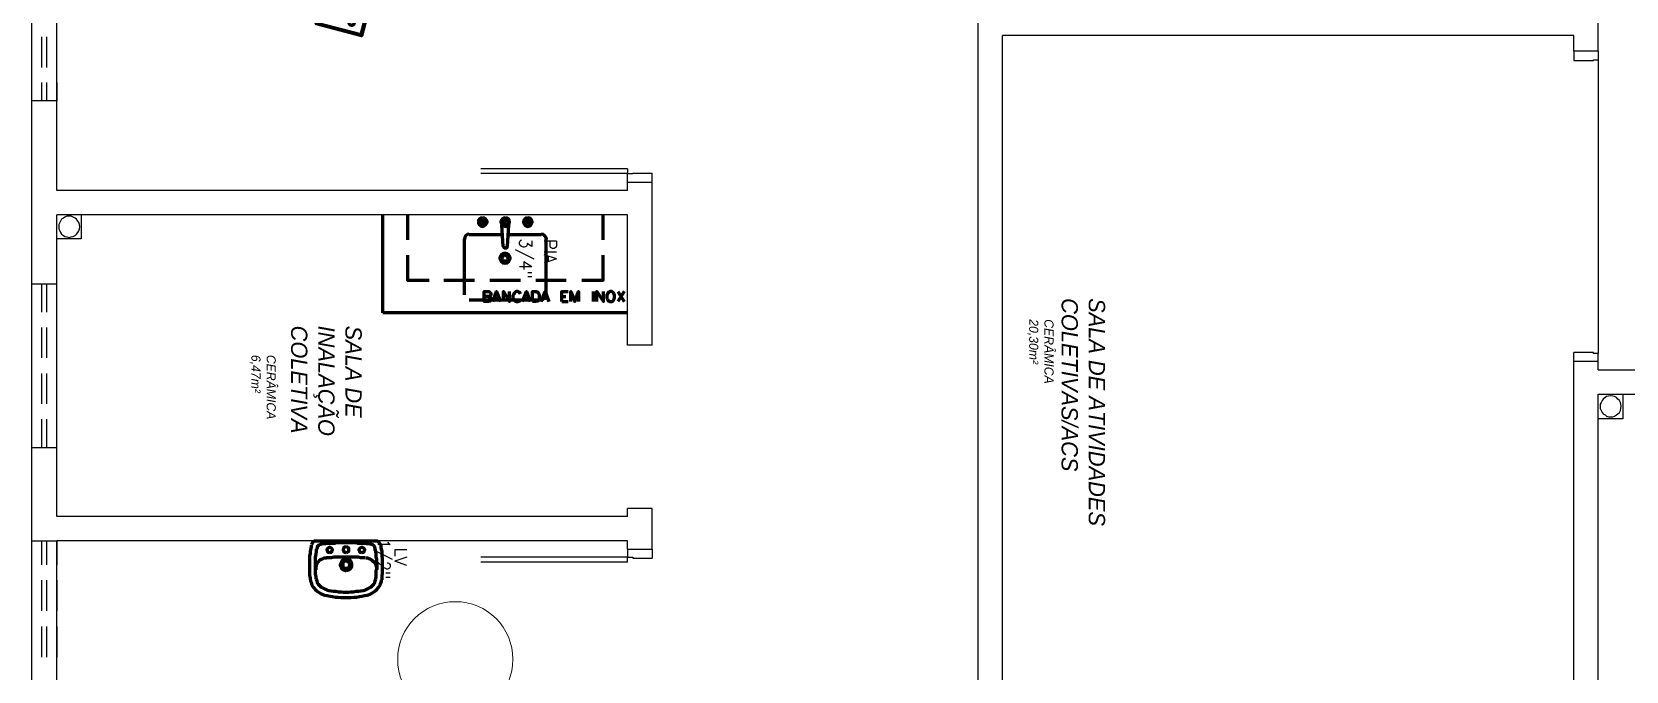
# Model space of a CAD drawing. Header units: millimetres. Extents: x 2273 to 2522, y 1034 to 1187.
# Drawn here: x 2399 to 2408.77, y 1175.18 to 1179.1 of the extents above; entities that cross this region are included whole.
import ezdxf

# ---------------------------------------------------------------- set-up
doc = ezdxf.new("R2010")
doc.units = ezdxf.units.MM
doc.layers.add('COTAS', color=30, linetype='Continuous', lineweight=9)
doc.layers.add('PAREDES', color=4, linetype='Continuous', lineweight=100)
doc.layers.add('LAYER8', color=8, linetype='Continuous')
doc.styles.add('Romans', font='romans.shx')
doc.styles.get("Standard").update_dxf_attribs({"font": 'arial.ttf'})

# ---------------------------------------------------------------- blocks, each defined once
blk = doc.blocks.new('IY')
at = {"layer": 'PAREDES', "color": 0, "linetype": 'Continuous'}
for points in [[(71.074, 151.6186), (71.0681, 151.6157), (71.0593, 151.6098), (71.0534, 151.6039), (71.0505, 151.598)], [(71.0505, 151.2127), (71.0505, 151.4069), (71.0505, 151.598)], [(71.0681, 151.551), (71.0681, 151.5422), (71.0681, 151.5333), (71.0652, 151.5245), (71.0652, 151.5157), (71.0652, 151.5069), (71.0652, 151.498), (71.0652, 151.4892), (71.0652, 151.4804), (71.0623, 151.4716), (71.0623, 151.4627), (71.0623, 151.4539), (71.0623, 151.4451), (71.0623, 151.4363), (71.0623, 151.4245), (71.0623, 151.4157), (71.0623, 151.4069)], [(71.1005, 151.5863), (71.0858, 151.5833), (71.077, 151.5745), (71.0711, 151.5627), (71.0681, 151.551)], [(71.2887, 151.6275), (71.277, 151.6275), (71.2623, 151.6275), (71.2505, 151.6304), (71.2358, 151.6304), (71.224, 151.6304), (71.2093, 151.6304), (71.1946, 151.6304), (71.1828, 151.6304), (71.1681, 151.6304), (71.1564, 151.6304), (71.1417, 151.6275), (71.1299, 151.6275), (71.1152, 151.6275), (71.1034, 151.6245), (71.0887, 151.6216), (71.077, 151.6216)], [(71.224, 151.5951), (71.2093, 151.5951), (71.1946, 151.5951), (71.177, 151.5951), (71.1623, 151.5951), (71.1475, 151.5922), (71.1299, 151.5922), (71.1152, 151.5892), (71.1005, 151.5863)], [(71.1799, 151.5775), (71.1681, 151.5657), (71.1623, 151.5539), (71.1564, 151.5392), (71.1564, 151.5275)], [(71.227, 151.5951), (71.2123, 151.5951), (71.2005, 151.5922), (71.1887, 151.5863), (71.177, 151.5775)], [(71.2828, 151.5892), (71.2681, 151.5922), (71.2564, 151.5922), (71.2417, 151.5922), (71.227, 151.5922)], [(71.3475, 151.5275), (71.3446, 151.5392), (71.3387, 151.551), (71.3328, 151.5598), (71.324, 151.5686), (71.3152, 151.5775), (71.3064, 151.5833), (71.2946, 151.5863), (71.2828, 151.5892)], [(71.3828, 151.5363), (71.3799, 151.5451), (71.377, 151.5539), (71.374, 151.5598), (71.3681, 151.5686), (71.3593, 151.5833), (71.3475, 151.5951), (71.3358, 151.6069), (71.3211, 151.6157), (71.3123, 151.6186), (71.3034, 151.6216), (71.2975, 151.6245), (71.2887, 151.6245)], [(71.3975, 151.4069), (71.3975, 151.4245), (71.3975, 151.4392), (71.3946, 151.4569), (71.3946, 151.4716), (71.3917, 151.4892), (71.3887, 151.5039), (71.3858, 151.5216), (71.3828, 151.5363)], [(71.1211, 151.5039), (71.1181, 151.5157), (71.1034, 151.5216), (71.0946, 151.5157), (71.0887, 151.5039), (71.0946, 151.4922), (71.1034, 151.4863), (71.1181, 151.4922), (71.1211, 151.5039)], [(71.1534, 151.5245), (71.1534, 151.5098), (71.1534, 151.4951), (71.1505, 151.4804), (71.1505, 151.4657), (71.1505, 151.451), (71.1505, 151.4363), (71.1505, 151.4216), (71.1505, 151.4069)], [(71.2328, 151.4069), (71.2299, 151.4157), (71.227, 151.4245), (71.2211, 151.4333), (71.2152, 151.4392), (71.2064, 151.4422), (71.1975, 151.4422), (71.1887, 151.4422), (71.1799, 151.4392), (71.1711, 151.4333), (71.1652, 151.4245), (71.1623, 151.4157), (71.1623, 151.4069)], [(71.3652, 151.4069), (71.3652, 151.4216), (71.3623, 151.4363), (71.3623, 151.451), (71.3593, 151.4686), (71.3593, 151.4833), (71.3564, 151.498), (71.3534, 151.5127), (71.3505, 151.5275)], [(71.0623, 151.4069), (71.0623, 151.398), (71.0623, 151.3892), (71.0623, 151.3804), (71.0623, 151.3716), (71.0623, 151.3627), (71.0623, 151.3539), (71.0623, 151.3451), (71.0652, 151.3363), (71.0652, 151.3275), (71.0652, 151.3186), (71.0652, 151.3069), (71.0652, 151.298), (71.0652, 151.2892), (71.0681, 151.2804), (71.0681, 151.2716), (71.0681, 151.2627)], [(71.1211, 151.4069), (71.1181, 151.4157), (71.1123, 151.4245), (71.1034, 151.4245), (71.0946, 151.4245), (71.0887, 151.4157), (71.0858, 151.4069)], [(71.0858, 151.4069), (71.0887, 151.398), (71.0946, 151.3922), (71.1034, 151.3892), (71.1123, 151.3922), (71.1181, 151.398), (71.1211, 151.4069)], [(71.1505, 151.4069), (71.1505, 151.3922), (71.1505, 151.3775), (71.1505, 151.3627), (71.1505, 151.348), (71.1505, 151.3333), (71.1534, 151.3186), (71.1534, 151.301), (71.1534, 151.2863)], [(71.1623, 151.4069), (71.1623, 151.398), (71.1652, 151.3892), (71.1711, 151.3833), (71.1799, 151.3775), (71.1887, 151.3745), (71.1975, 151.3716), (71.2064, 151.3745), (71.2152, 151.3775), (71.2211, 151.3833), (71.227, 151.3892), (71.2299, 151.398), (71.2328, 151.4069)], [(71.2181, 151.4069), (71.2181, 151.4157), (71.2123, 151.4245), (71.2064, 151.4275), (71.1975, 151.4304), (71.1887, 151.4275), (71.1799, 151.4245), (71.177, 151.4157), (71.174, 151.4069)], [(71.174, 151.4069), (71.177, 151.398), (71.1799, 151.3922), (71.1887, 151.3863), (71.1975, 151.3863), (71.2064, 151.3863), (71.2123, 151.3922), (71.2181, 151.398), (71.2181, 151.4069)], [(71.3505, 151.2863), (71.3534, 151.301), (71.3564, 151.3157), (71.3593, 151.3304), (71.3593, 151.3451), (71.3623, 151.3598), (71.3623, 151.3775), (71.3652, 151.3922), (71.3652, 151.4069)], [(71.3828, 151.2775), (71.3858, 151.2922), (71.3887, 151.3098), (71.3917, 151.3245), (71.3946, 151.3422), (71.3946, 151.3569), (71.3975, 151.3745), (71.3975, 151.3892), (71.3975, 151.4069)], [(71.0681, 151.2627), (71.0711, 151.251), (71.077, 151.2392), (71.0858, 151.2304), (71.1005, 151.2275)], [(71.1211, 151.3069), (71.1181, 151.3186), (71.1034, 151.3245), (71.0946, 151.3186), (71.0887, 151.3069), (71.0946, 151.2951), (71.1034, 151.2892), (71.1181, 151.2951), (71.1211, 151.3069)], [(71.1564, 151.2863), (71.1564, 151.2716), (71.1623, 151.2598), (71.1681, 151.2451), (71.1799, 151.2363)], [(71.2828, 151.2245), (71.2946, 151.2275), (71.3064, 151.2304), (71.3152, 151.2363), (71.324, 151.2451), (71.3328, 151.2539), (71.3387, 151.2627), (71.3446, 151.2745), (71.3475, 151.2863)], [(71.2887, 151.1892), (71.2975, 151.1892), (71.3034, 151.1922), (71.3123, 151.1951), (71.3211, 151.198), (71.3358, 151.2069), (71.3475, 151.2186), (71.3593, 151.2304), (71.3681, 151.2451), (71.374, 151.2539), (71.377, 151.2598), (71.3799, 151.2686), (71.3828, 151.2775)], [(71.0505, 151.2157), (71.0534, 151.2069), (71.0593, 151.201), (71.0681, 151.198), (71.074, 151.1951)], [(71.077, 151.1922), (71.0887, 151.1922), (71.1034, 151.1892), (71.1152, 151.1863), (71.1299, 151.1863), (71.1417, 151.1833), (71.1564, 151.1833), (71.1681, 151.1833), (71.1828, 151.1833), (71.1946, 151.1833), (71.2093, 151.1833), (71.224, 151.1833), (71.2358, 151.1833), (71.2505, 151.1833), (71.2623, 151.1833), (71.277, 151.1863), (71.2887, 151.1863)], [(71.1005, 151.2245), (71.1152, 151.2245), (71.1328, 151.2216), (71.1475, 151.2186), (71.1623, 151.2186), (71.1799, 151.2186), (71.1946, 151.2186), (71.2093, 151.2186), (71.227, 151.2186)], [(71.177, 151.2363), (71.1887, 151.2304), (71.2005, 151.2245), (71.2123, 151.2216), (71.227, 151.2216)], [(71.227, 151.2186), (71.2387, 151.2186), (71.2534, 151.2186), (71.2681, 151.2216), (71.2828, 151.2216)]]:
    blk.add_lwpolyline(points, dxfattribs=at)
blk = doc.blocks.new('TE')
at = {"layer": 'PAREDES', "color": 0, "linetype": 'Continuous'}
for points in [[(69.5211, 153.0745), (69.5828, 153.1127)], [(69.5211, 153.1127), (69.5828, 153.0745)], [(69.5211, 153.0245), (69.524, 153.0186), (69.5299, 153.0127), (69.5358, 153.0098), (69.5446, 153.0069), (69.5593, 153.0069), (69.5681, 153.0098), (69.574, 153.0127), (69.5799, 153.0186), (69.5828, 153.0245), (69.5828, 153.0363), (69.5799, 153.0422), (69.574, 153.048), (69.5681, 153.051), (69.5593, 153.0539), (69.5446, 153.0539), (69.5358, 153.051), (69.5299, 153.048), (69.524, 153.0422), (69.5211, 153.0363), (69.5211, 153.0245)], [(69.5828, 152.9451), (69.5211, 152.9451), (69.5828, 152.9863), (69.5211, 152.9863)], [(69.5211, 152.9216), (69.5828, 152.9216)], [(69.5828, 152.7863), (69.5211, 152.7863), (69.5828, 152.8098), (69.5211, 152.8333), (69.5828, 152.8333)], [(69.5828, 152.7304), (69.5211, 152.7304), (69.5211, 152.7686)], [(69.5505, 152.7304), (69.5505, 152.7539)], [(69.5828, 152.7304), (69.5828, 152.7686)], [(69.5828, 152.6039), (69.5211, 152.6275), (69.5828, 152.651)], [(69.5623, 152.6127), (69.5623, 152.6422)], [(69.5828, 152.551), (69.5211, 152.551), (69.5211, 152.5716), (69.524, 152.5833), (69.5299, 152.5863), (69.5358, 152.5892), (69.5446, 152.5922), (69.5593, 152.5922), (69.5681, 152.5892), (69.574, 152.5863), (69.5799, 152.5833), (69.5828, 152.5716), (69.5828, 152.551)], [(69.5828, 152.4892), (69.5211, 152.5127), (69.5828, 152.5363)], [(69.5623, 152.498), (69.5623, 152.5275)], [(69.5358, 152.4775), (69.5299, 152.4745), (69.524, 152.4686), (69.5211, 152.4598), (69.5211, 152.451), (69.524, 152.4451), (69.5299, 152.4392), (69.5358, 152.4363), (69.5446, 152.4304), (69.5593, 152.4304), (69.5681, 152.4363), (69.574, 152.4392), (69.5799, 152.4451), (69.5828, 152.451), (69.5828, 152.4598), (69.5799, 152.4686), (69.574, 152.4745), (69.5681, 152.4775)], [(69.5828, 152.3716), (69.5211, 152.3716), (69.5828, 152.4098), (69.5211, 152.4098)], [(69.5828, 152.3069), (69.5211, 152.3304), (69.5828, 152.3539)], [(69.5623, 152.3157), (69.5623, 152.3451)], [(69.5505, 152.2804), (69.5534, 152.2892), (69.5564, 152.2922), (69.5623, 152.2951), (69.5711, 152.2951), (69.577, 152.2922), (69.5799, 152.2892), (69.5828, 152.2804), (69.5828, 152.2539), (69.5211, 152.2539), (69.5211, 152.2804), (69.524, 152.2892), (69.527, 152.2922), (69.5299, 152.2951), (69.5387, 152.2951), (69.5446, 152.2922), (69.5475, 152.2892), (69.5505, 152.2804), (69.5505, 152.2539)]]:
    blk.add_lwpolyline(points, dxfattribs=at)
blk = doc.blocks.new('ÇO')
at = {"layer": 'PAREDES', "color": 0, "linetype": 'Continuous'}
for points in [[(69.6505, 153.1333), (69.6505, 151.6333)], [(69.2034, 152.9833), (69.0505, 152.9833)], [(69.4505, 152.8539), (69.4505, 152.9833), (69.2975, 152.9833)], [(69.4505, 152.5716), (69.4505, 152.7569)], [(69.2005, 152.6363), (69.1887, 152.6333), (69.177, 152.6245), (69.1711, 152.6157), (69.1681, 152.6039)], [(69.5417, 152.6333), (69.2005, 152.6333)], [(69.5711, 152.6039), (69.5681, 152.6157), (69.5623, 152.6245), (69.5534, 152.6333), (69.5417, 152.6363)], [(69.0681, 152.5216), (69.0711, 152.5098), (69.074, 152.5039), (69.0828, 152.498), (69.0946, 152.4951), (69.1034, 152.498), (69.1123, 152.5039), (69.1181, 152.5098), (69.1211, 152.5216), (69.1181, 152.5333), (69.1123, 152.5392), (69.1034, 152.5451), (69.0946, 152.548), (69.0828, 152.5451), (69.074, 152.5392), (69.0711, 152.5333), (69.0681, 152.5216)], [(69.0711, 152.5363), (69.0828, 152.5304), (69.0946, 152.5275), (69.1064, 152.5304), (69.1181, 152.5363)], [(69.1711, 152.401), (69.1711, 152.6039)], [(69.5711, 152.1627), (69.5711, 152.6039)], [(69.1181, 152.5069), (69.1064, 152.5127), (69.0946, 152.5127), (69.0828, 152.5127), (69.0711, 152.5069)], [(69.4505, 152.2892), (69.4505, 152.4775)], [(69.0681, 152.3833), (69.0711, 152.3745), (69.074, 152.3657), (69.0828, 152.3598), (69.0946, 152.3569), (69.1034, 152.3598), (69.1123, 152.3657), (69.1181, 152.3745), (69.1211, 152.3833), (69.1181, 152.3951), (69.1123, 152.4039), (69.1034, 152.4069), (69.0946, 152.4098), (69.0828, 152.4069), (69.074, 152.4039), (69.0711, 152.3951), (69.0681, 152.3833)], [(69.0711, 152.398), (69.0828, 152.3922), (69.0946, 152.3892), (69.1064, 152.3922), (69.1181, 152.398)], [(69.1181, 152.3686), (69.1064, 152.3745), (69.0946, 152.3775), (69.0828, 152.3745), (69.0711, 152.3686)], [(69.1093, 152.4039), (69.1093, 152.4039)], [(69.1123, 152.4039), (69.2446, 152.3951)], [(69.1123, 152.3598), (69.2446, 152.3686)], [(69.1711, 152.1627), (69.1711, 152.3627)], [(69.2417, 152.3716), (69.2475, 152.3716), (69.2534, 152.3775), (69.2534, 152.3833), (69.2534, 152.3922), (69.2475, 152.3951), (69.2387, 152.398)], [(69.2858, 152.3804), (69.2887, 152.3686), (69.2946, 152.3598), (69.3034, 152.3539), (69.3152, 152.351), (69.327, 152.3539), (69.3387, 152.3598), (69.3446, 152.3686), (69.3475, 152.3804), (69.3446, 152.3951), (69.3387, 152.4039), (69.327, 152.4098), (69.3152, 152.4127), (69.3034, 152.4098), (69.2946, 152.4039), (69.2887, 152.3951), (69.2858, 152.3804)], [(69.2975, 152.3804), (69.3005, 152.3745), (69.3034, 152.3686), (69.3093, 152.3657), (69.3152, 152.3627), (69.324, 152.3657), (69.3299, 152.3686), (69.3328, 152.3745), (69.3358, 152.3804), (69.3328, 152.3892), (69.3299, 152.3951), (69.324, 152.398), (69.3152, 152.401), (69.3093, 152.398), (69.3034, 152.3951), (69.3005, 152.3892), (69.2975, 152.3804)], [(69.0681, 152.2451), (69.0711, 152.2333), (69.074, 152.2245), (69.0828, 152.2186), (69.0946, 152.2186), (69.1034, 152.2186), (69.1123, 152.2245), (69.1181, 152.2333), (69.1211, 152.2451), (69.1181, 152.2539), (69.1123, 152.2627), (69.1034, 152.2686), (69.0946, 152.2716), (69.0828, 152.2686), (69.074, 152.2627), (69.0711, 152.2539), (69.0681, 152.2451)], [(69.0711, 152.2598), (69.0828, 152.2539), (69.0946, 152.251), (69.1064, 152.2539), (69.1181, 152.2598)], [(69.1181, 152.2304), (69.1064, 152.2363), (69.0946, 152.2392), (69.0828, 152.2363), (69.0711, 152.2304)], [(69.1681, 152.1627), (69.1711, 152.151), (69.177, 152.1422), (69.1887, 152.1363), (69.2005, 152.1333)], [(69.5417, 152.1333), (69.2005, 152.1333)], [(69.4505, 152.0069), (69.4505, 152.1951)], [(69.2975, 151.7833), (69.4505, 151.7833), (69.4505, 151.9157)], [(69.0505, 151.7833), (69.2034, 151.7833)], [(69.6505, 151.6333), (69.0505, 151.6333)]]:
    blk.add_lwpolyline(points, dxfattribs=at)
blk = doc.blocks.new('JKLÇ')
at = {"layer": 'PAREDES', "color": 0, "linetype": 'Continuous'}
for points in [[(66.8623, 151.9363), (66.9123, 152.5363)], [(66.8858, 151.9392), (66.9358, 152.5363)], [(66.9593, 152.5863), (66.9505, 152.5863), (66.9387, 152.5833), (66.9328, 152.5775), (66.924, 152.5716), (66.9181, 152.5657), (66.9123, 152.5569), (66.9093, 152.5451), (66.9093, 152.5363)], [(66.9593, 152.5598), (66.9505, 152.5598), (66.9417, 152.5539), (66.9358, 152.5451), (66.9358, 152.5363)], [(67.2623, 152.5863), (66.9593, 152.5863)], [(67.2623, 152.5598), (66.9593, 152.5598)], [(67.0123, 151.948), (67.0123, 152.5598)], [(67.0623, 151.951), (67.0623, 152.5598)], [(67.1623, 151.951), (67.1623, 152.5598)], [(67.2123, 151.948), (67.2123, 152.5598)], [(67.3093, 152.5363), (67.3093, 152.5451), (67.3064, 152.5569), (67.3005, 152.5657), (67.2946, 152.5716), (67.2887, 152.5775), (67.2799, 152.5833), (67.2711, 152.5863), (67.2593, 152.5863)], [(67.2858, 152.5363), (67.2828, 152.5451), (67.277, 152.5539), (67.2711, 152.5598), (67.2593, 152.5598)], [(67.2858, 152.5363), (67.3387, 151.9392)], [(67.3123, 152.5363), (67.3593, 151.9363)], [(66.3211, 152.1245), (66.3211, 151.7716), (66.5711, 151.7716), (66.5711, 152.1245), (66.3211, 152.1245)], [(66.7299, 151.7333), (66.7328, 151.7422), (66.7328, 151.751), (66.7358, 151.7598), (66.7358, 151.7686), (66.7358, 151.7863), (66.7328, 151.8039), (66.7299, 151.8186), (66.727, 151.8363), (66.7181, 151.851), (66.7123, 151.8657), (66.7005, 151.8804), (66.6917, 151.8922), (66.6799, 151.9039), (66.6652, 151.9157), (66.6534, 151.9245), (66.6358, 151.9333), (66.6299, 151.9363), (66.6211, 151.9392), (66.6123, 151.9422), (66.6034, 151.9451), (66.5946, 151.948), (66.5858, 151.948), (66.577, 151.951), (66.5681, 151.951), (66.5505, 151.951), (66.5358, 151.948), (66.5181, 151.9451), (66.5034, 151.9392), (66.4858, 151.9333), (66.4711, 151.9275), (66.4564, 151.9157), (66.4446, 151.9069), (66.4328, 151.8951), (66.4211, 151.8804), (66.4123, 151.8686), (66.4034, 151.851), (66.4005, 151.8451), (66.3975, 151.8363), (66.3946, 151.8275), (66.3917, 151.8186), (66.3887, 151.8098), (66.3887, 151.801), (66.3887, 151.7922), (66.3858, 151.7833), (66.3858, 151.7657), (66.3887, 151.751), (66.3917, 151.7333), (66.3975, 151.7157), (66.4034, 151.701), (66.4123, 151.6863), (66.4211, 151.6716), (66.4299, 151.6598), (66.4417, 151.648), (66.4564, 151.6363), (66.4711, 151.6275), (66.4858, 151.6186), (66.4917, 151.6157), (66.5005, 151.6127), (66.5093, 151.6098), (66.5181, 151.6069)], [(67.3593, 151.9392), (67.3446, 151.9392), (67.3299, 151.9422), (67.3123, 151.9451), (67.2975, 151.9451), (67.2828, 151.948), (67.2652, 151.948), (67.2505, 151.951), (67.2358, 151.951), (67.2181, 151.951), (67.2034, 151.9539), (67.1887, 151.9539), (67.1711, 151.9539), (67.1564, 151.9539), (67.1417, 151.9539), (67.124, 151.9539), (67.1093, 151.9539), (67.0946, 151.9539), (67.0799, 151.9539), (67.0623, 151.9539), (67.0475, 151.9539), (67.0328, 151.9539), (67.0152, 151.9539), (67.0005, 151.951), (66.9858, 151.951), (66.9681, 151.951), (66.9534, 151.948), (66.9387, 151.948), (66.9211, 151.9451), (66.9064, 151.9451), (66.8917, 151.9422), (66.874, 151.9392), (66.8593, 151.9392)], [(67.3593, 151.9392), (67.3446, 151.9392), (67.3299, 151.9422), (67.3123, 151.9451), (67.2975, 151.9451), (67.2828, 151.948), (67.2652, 151.948), (67.2505, 151.951), (67.2358, 151.951), (67.2181, 151.951), (67.2034, 151.9539), (67.1887, 151.9539), (67.1711, 151.9539), (67.1564, 151.9539), (67.1417, 151.9539), (67.124, 151.9539), (67.1093, 151.9539), (67.0946, 151.9539), (67.0799, 151.9539), (67.0623, 151.9539), (67.0475, 151.9539), (67.0328, 151.9539), (67.0152, 151.9539), (67.0005, 151.951), (66.9858, 151.951), (66.9681, 151.951), (66.9534, 151.948), (66.9387, 151.948), (66.9211, 151.9451), (66.9064, 151.9451), (66.8917, 151.9422), (66.874, 151.9392), (66.8593, 151.9392)], [(66.8623, 151.9363), (66.8623, 151.7039), (66.8623, 151.3863)], [(66.8623, 151.9363), (66.8623, 151.7039)], [(67.3358, 151.9157), (67.3211, 151.9186), (67.3064, 151.9186), (67.2917, 151.9216), (67.2799, 151.9216), (67.2652, 151.9245), (67.2505, 151.9245), (67.2358, 151.9245), (67.224, 151.9275), (67.2093, 151.9275), (67.1946, 151.9275), (67.1799, 151.9275), (67.1652, 151.9275), (67.1534, 151.9304), (67.1387, 151.9304), (67.124, 151.9304), (67.1093, 151.9304), (67.0946, 151.9304), (67.0828, 151.9304), (67.0681, 151.9304), (67.0534, 151.9275), (67.0387, 151.9275), (67.024, 151.9275), (67.0123, 151.9275), (66.9975, 151.9275), (66.9828, 151.9245), (66.9681, 151.9245), (66.9534, 151.9245), (66.9417, 151.9216), (66.927, 151.9216), (66.9123, 151.9186), (66.8975, 151.9186), (66.8858, 151.9157)], [(67.3593, 151.3863), (67.3593, 151.5363), (67.3593, 151.9363)], [(67.3593, 151.4598), (67.3593, 151.9363)], [(66.8858, 151.9127), (66.8858, 151.4127)], [(67.0123, 151.4245), (67.0123, 151.9245)], [(67.0623, 151.4245), (67.0623, 151.9245)], [(67.1623, 151.4245), (67.1623, 151.9245)], [(67.2123, 151.4245), (67.2123, 151.9245)], [(67.3387, 151.4127), (67.3387, 151.5363), (67.3387, 151.9127)], [(66.4828, 151.2657), (66.5358, 151.7804), (66.5887, 151.7716)], [(66.5887, 151.7716), (66.5328, 151.2598)], [(66.6828, 151.5451), (66.6946, 151.548), (66.7034, 151.548), (66.7152, 151.551), (66.724, 151.5539), (66.7328, 151.5598), (66.7417, 151.5627), (66.7475, 151.5686), (66.7564, 151.5745), (66.7623, 151.5833), (66.7681, 151.5922), (66.774, 151.598), (66.777, 151.6069), (66.7799, 151.6157), (66.7828, 151.6275), (66.7828, 151.6363), (66.7858, 151.648), (66.7828, 151.6569), (66.7828, 151.6686), (66.7799, 151.6775), (66.777, 151.6863), (66.774, 151.6951), (66.7681, 151.7039), (66.7623, 151.7098), (66.7564, 151.7186), (66.7475, 151.7245), (66.7417, 151.7304), (66.7328, 151.7363), (66.724, 151.7392), (66.7152, 151.7422), (66.7034, 151.7451), (66.6946, 151.748), (66.6828, 151.748), (66.674, 151.748), (66.6652, 151.7451), (66.6534, 151.7422), (66.6446, 151.7392), (66.6358, 151.7363), (66.627, 151.7304), (66.6211, 151.7245), (66.6123, 151.7186), (66.6064, 151.7098), (66.6005, 151.7039), (66.5946, 151.6951), (66.5917, 151.6863), (66.5887, 151.6775), (66.5858, 151.6686), (66.5828, 151.6569), (66.5828, 151.648), (66.5828, 151.6363), (66.5858, 151.6275), (66.5887, 151.6157), (66.5917, 151.6069), (66.5946, 151.598), (66.6005, 151.5922), (66.6064, 151.5833), (66.6123, 151.5745), (66.6211, 151.5686), (66.627, 151.5627), (66.6358, 151.5598), (66.6446, 151.5539), (66.6534, 151.551), (66.6652, 151.548), (66.674, 151.548), (66.6828, 151.5451)], [(66.6828, 151.5539), (66.6946, 151.5539), (66.7034, 151.5539), (66.7123, 151.5569), (66.7211, 151.5598), (66.7299, 151.5627), (66.7358, 151.5686), (66.7446, 151.5745), (66.7505, 151.5804), (66.7564, 151.5863), (66.7623, 151.5951), (66.7681, 151.601), (66.7711, 151.6098), (66.774, 151.6186), (66.777, 151.6275), (66.777, 151.6363), (66.777, 151.648), (66.777, 151.6569), (66.777, 151.6657), (66.774, 151.6745), (66.7711, 151.6833), (66.7681, 151.6922), (66.7623, 151.701), (66.7564, 151.7069), (66.7505, 151.7127), (66.7446, 151.7186), (66.7358, 151.7245), (66.7299, 151.7304), (66.7211, 151.7333), (66.7123, 151.7363), (66.7034, 151.7392), (66.6946, 151.7422), (66.6828, 151.7422), (66.674, 151.7422), (66.6652, 151.7392), (66.6564, 151.7363), (66.6475, 151.7333), (66.6387, 151.7304), (66.6328, 151.7245), (66.624, 151.7186), (66.6181, 151.7127), (66.6123, 151.7069), (66.6064, 151.701), (66.6005, 151.6922), (66.5975, 151.6833), (66.5946, 151.6745), (66.5917, 151.6657), (66.5917, 151.6569), (66.5887, 151.648), (66.5917, 151.6363), (66.5917, 151.6275), (66.5946, 151.6186), (66.5975, 151.6098), (66.6005, 151.601), (66.6064, 151.5951), (66.6123, 151.5863), (66.6181, 151.5804), (66.624, 151.5745), (66.6328, 151.5686), (66.6387, 151.5627), (66.6475, 151.5598), (66.6564, 151.5569), (66.6652, 151.5539), (66.674, 151.5539), (66.6828, 151.5539)], [(66.8593, 151.7804), (66.8564, 151.7892), (66.8505, 151.798), (66.8446, 151.8039), (66.8358, 151.8039), (66.824, 151.8039), (66.8181, 151.798), (66.8123, 151.7892), (66.8093, 151.7804)], [(66.8123, 151.3863), (66.8123, 151.7804)], [(66.8623, 151.3863), (66.8623, 151.7804)], [(67.4093, 151.7804), (67.4064, 151.7892), (67.4034, 151.798), (67.3946, 151.8039), (67.3858, 151.8039), (67.377, 151.8039), (67.3681, 151.798), (67.3623, 151.7892), (67.3593, 151.7804)], [(67.4123, 151.3863), (67.4123, 151.7804)], [(66.6828, 151.6363), (66.6917, 151.6392), (66.6946, 151.648), (66.6917, 151.6539), (66.6828, 151.6569), (66.677, 151.6539), (66.674, 151.648), (66.677, 151.6392), (66.6828, 151.6363)], [(66.5681, 151.601), (66.5799, 151.6039), (66.5946, 151.6039)], [(67.3593, 151.5363), (67.3593, 151.3863)], [(67.6093, 151.5922), (67.9534, 151.501), (67.8799, 151.2245), (67.5358, 151.3186), (67.6093, 151.5922)], [(67.6093, 151.5863), (67.9475, 151.498), (67.877, 151.2304), (67.5417, 151.3186), (67.6093, 151.5863)], [(67.6417, 151.3569), (67.6475, 151.3569), (67.6475, 151.4657), (67.6417, 151.4657), (67.6417, 151.3569)], [(67.8034, 151.4775), (67.8152, 151.4833), (67.8211, 151.4951), (67.8152, 151.5069), (67.8034, 151.5098), (67.7946, 151.5069), (67.7887, 151.4951), (67.7946, 151.4833), (67.8034, 151.4775)], [(67.8446, 151.4627), (67.8564, 151.4686), (67.8593, 151.4804), (67.8564, 151.4922), (67.8446, 151.4951), (67.8328, 151.4922), (67.8299, 151.4804), (67.8328, 151.4686), (67.8446, 151.4627)], [(67.8711, 151.4245), (67.877, 151.4245), (67.8828, 151.4275), (67.8858, 151.4333), (67.8887, 151.4422), (67.8858, 151.448), (67.8828, 151.4539), (67.877, 151.4569), (67.8711, 151.4598), (67.8623, 151.4569), (67.8564, 151.4539), (67.8534, 151.448), (67.8534, 151.4422), (67.8534, 151.4333), (67.8564, 151.4275), (67.8623, 151.4245), (67.8711, 151.4245)], [(66.8093, 151.3863), (66.8123, 151.3775), (66.8181, 151.3686), (66.824, 151.3627), (66.8358, 151.3627), (66.8446, 151.3627), (66.8505, 151.3686), (66.8564, 151.3775), (66.8593, 151.3863)], [(67.3593, 151.3863), (67.3446, 151.3892), (67.3299, 151.3922), (67.3123, 151.3922), (67.2975, 151.3951), (67.2828, 151.3951), (67.2652, 151.398), (67.2505, 151.398), (67.2358, 151.401), (67.2181, 151.401), (67.2034, 151.401), (67.1887, 151.4039), (67.1711, 151.4039), (67.1564, 151.4039), (67.1417, 151.4039), (67.124, 151.4039), (67.1093, 151.4039), (67.0946, 151.4039), (67.0799, 151.4039), (67.0623, 151.4039), (67.0475, 151.4039), (67.0328, 151.4039), (67.0152, 151.401), (67.0005, 151.401), (66.9858, 151.401), (66.9681, 151.398), (66.9534, 151.398), (66.9387, 151.3951), (66.9211, 151.3951), (66.9064, 151.3922), (66.8917, 151.3922), (66.874, 151.3892), (66.8593, 151.3863)], [(67.3593, 151.3863), (67.3446, 151.3892), (67.3299, 151.3922), (67.3123, 151.3922), (67.2975, 151.3951), (67.2828, 151.3951), (67.2652, 151.398), (67.2505, 151.398), (67.2358, 151.401), (67.2181, 151.401), (67.2034, 151.401), (67.1887, 151.4039), (67.1711, 151.4039), (67.1564, 151.4039), (67.1417, 151.4039), (67.124, 151.4039), (67.1093, 151.4039), (67.0946, 151.4039), (67.0799, 151.4039), (67.0623, 151.4039), (67.0475, 151.4039), (67.0328, 151.4039), (67.0152, 151.401), (67.0005, 151.401), (66.9858, 151.401), (66.9681, 151.398), (66.9534, 151.398), (66.9387, 151.3951), (66.9211, 151.3951), (66.9064, 151.3922), (66.8917, 151.3922), (66.874, 151.3892), (66.8593, 151.3863)], [(66.8623, 151.3863), (66.877, 151.2039)], [(67.3358, 151.4157), (67.3211, 151.4157), (67.3064, 151.4186), (67.2917, 151.4186), (67.2799, 151.4216), (67.2652, 151.4216), (67.2505, 151.4216), (67.2358, 151.4245), (67.2211, 151.4245), (67.2093, 151.4245), (67.1946, 151.4245), (67.1799, 151.4275), (67.1652, 151.4275), (67.1534, 151.4275), (67.1387, 151.4275), (67.124, 151.4275), (67.1093, 151.4275), (67.0946, 151.4275), (67.0828, 151.4275), (67.0681, 151.4275), (67.0534, 151.4275), (67.0387, 151.4275), (67.024, 151.4245), (67.0123, 151.4245), (66.9975, 151.4245), (66.9828, 151.4245), (66.9681, 151.4216), (66.9564, 151.4216), (66.9417, 151.4216), (66.927, 151.4186), (66.9123, 151.4186), (66.8975, 151.4157), (66.8858, 151.4157)], [(66.8858, 151.3863), (66.9005, 151.2275)], [(67.0123, 151.2304), (67.0123, 151.398)], [(67.0623, 150.9304), (67.0623, 151.401)], [(67.1623, 150.9304), (67.1623, 151.401)], [(67.2123, 150.9304), (67.2123, 151.398)], [(67.3387, 151.3863), (67.3034, 150.998)], [(67.3593, 151.3863), (67.327, 150.9951)], [(67.3593, 151.3863), (67.3623, 151.3775), (67.3681, 151.3686), (67.377, 151.3627), (67.3858, 151.3627), (67.3946, 151.3627), (67.4034, 151.3686), (67.4064, 151.3775), (67.4093, 151.3863)], [(67.6887, 151.3275), (67.6946, 151.3304), (67.6623, 151.4333), (67.6564, 151.4333), (67.6887, 151.3275)], [(66.4828, 151.2657), (66.5328, 151.2598), (66.5211, 151.2127)], [(66.5005, 151.2657), (66.5034, 151.2539), (66.5064, 151.2422), (66.5152, 151.2363), (66.524, 151.2304)], [(66.5064, 151.2627), (66.5093, 151.2539), (66.5123, 151.248), (66.5181, 151.2422), (66.527, 151.2392)], [(66.5328, 151.2598), (66.9652, 151.1686)], [(66.8564, 151.1422), (66.8564, 151.1333), (66.8593, 151.1245), (66.8623, 151.1157), (66.8652, 151.1069), (66.8681, 151.098), (66.874, 151.0922), (66.8799, 151.0833), (66.8858, 151.0775), (66.8917, 151.0716), (66.8975, 151.0657), (66.9064, 151.0598), (66.9123, 151.0569), (66.9211, 151.0539), (66.9299, 151.051), (66.9387, 151.048), (66.9475, 151.048), (66.9593, 151.048), (66.9681, 151.048), (66.977, 151.048), (66.9858, 151.051), (66.9946, 151.0539), (67.0034, 151.0569), (67.0093, 151.0627), (67.0181, 151.0657), (67.024, 151.0716), (67.0299, 151.0775), (67.0358, 151.0863), (67.0417, 151.0922), (67.0475, 151.101), (67.0505, 151.1098), (67.0534, 151.1186), (67.0564, 151.1275), (67.0564, 151.1363), (67.0593, 151.1451), (67.0564, 151.1539), (67.0564, 151.1627), (67.0534, 151.1716), (67.0534, 151.1804), (67.0475, 151.1892), (67.0446, 151.198), (67.0417, 151.2039), (67.0358, 151.2127), (67.0299, 151.2186), (67.0211, 151.2245), (67.0152, 151.2304), (67.0064, 151.2333), (67.0005, 151.2392), (66.9917, 151.2422), (66.9828, 151.2451), (66.9711, 151.248), (66.9623, 151.248), (66.9534, 151.248), (66.9446, 151.248), (66.9358, 151.2451), (66.927, 151.2422), (66.9181, 151.2392), (66.9123, 151.2363), (66.9034, 151.2333), (66.8975, 151.2275), (66.8887, 151.2216), (66.8828, 151.2157), (66.877, 151.2069), (66.8711, 151.201), (66.8681, 151.1922)], [(67.577, 151.2922), (67.5799, 151.2804), (67.5887, 151.2716)], [(67.5828, 151.3039), (67.5799, 151.2892)], [(67.5887, 151.3039), (67.5828, 151.2892)], [(67.5828, 151.2892), (67.5858, 151.2833), (67.5887, 151.2775)], [(67.8123, 151.2157), (67.5887, 151.2745)], [(67.8093, 151.2127), (67.5887, 151.2716)], [(66.9652, 151.1686), (66.9534, 151.1216), (66.5211, 151.2127)], [(67.8093, 151.2127), (67.8211, 151.2127), (67.827, 151.2245)], [(67.8093, 151.2186), (67.8181, 151.2186), (67.8211, 151.2245)], [(67.827, 151.2363), (67.8211, 151.2245)], [(67.8299, 151.2363), (67.8299, 151.2216)], [(66.6858, 151.0569), (66.6711, 151.0569), (66.6564, 151.0539), (66.6417, 151.051), (66.627, 151.0451), (66.6152, 151.0392), (66.6034, 151.0304), (66.5917, 151.0245), (66.5799, 151.0127), (66.5711, 151.0039), (66.5623, 150.9922), (66.5564, 150.9804), (66.5475, 150.9657), (66.5446, 150.951), (66.5387, 150.9392), (66.5387, 150.9245), (66.5358, 150.9069), (66.5387, 150.8922), (66.5387, 150.8775), (66.5446, 150.8627), (66.5475, 150.851), (66.5564, 150.8363), (66.5623, 150.8245), (66.5711, 150.8127), (66.5799, 150.801), (66.5917, 150.7922), (66.6034, 150.7833), (66.6152, 150.7775), (66.627, 150.7716), (66.6417, 150.7657), (66.6564, 150.7627), (66.6711, 150.7598), (66.6858, 150.7598), (66.7005, 150.7598), (66.7152, 150.7627), (66.7299, 150.7657), (66.7446, 150.7716), (66.7564, 150.7775), (66.7711, 150.7833), (66.7799, 150.7922), (66.7917, 150.801), (66.8005, 150.8127), (66.8093, 150.8245), (66.8181, 150.8363), (66.824, 150.851), (66.8299, 150.8627), (66.8328, 150.8775), (66.8358, 150.8922), (66.8358, 150.9069), (66.8358, 150.9245), (66.8328, 150.9392), (66.8299, 150.951), (66.824, 150.9657), (66.8181, 150.9804), (66.8093, 150.9922), (66.8005, 151.0039), (66.7917, 151.0127), (66.7799, 151.0245), (66.7711, 151.0304), (66.7564, 151.0392), (66.7446, 151.0451), (66.7299, 151.051), (66.7152, 151.0539), (66.7005, 151.0569), (66.6858, 151.0569)], [(66.8887, 151.0745), (66.8946, 150.9951)], [(66.9152, 151.0539), (66.9211, 150.998)], [(67.0123, 150.9304), (67.0123, 151.0627)], [(67.5328, 150.7598), (67.5475, 150.7598), (67.5623, 150.7627), (67.577, 150.7657), (67.5917, 150.7716), (67.6034, 150.7775), (67.6181, 150.7833), (67.627, 150.7922), (67.6387, 150.801), (67.6475, 150.8127), (67.6564, 150.8245), (67.6652, 150.8363), (67.6711, 150.851), (67.677, 150.8627), (67.6799, 150.8775), (67.6828, 150.8922), (67.6828, 150.9069), (67.6828, 150.9245), (67.6799, 150.9392), (67.677, 150.951), (67.6711, 150.9657), (67.6652, 150.9804), (67.6564, 150.9922), (67.6475, 151.0039), (67.6387, 151.0127), (67.627, 151.0245), (67.6181, 151.0304), (67.6034, 151.0392), (67.5917, 151.0451), (67.577, 151.051), (67.5623, 151.0539), (67.5475, 151.0569), (67.5328, 151.0569), (67.5181, 151.0569), (67.5034, 151.0539), (67.4887, 151.051), (67.474, 151.0451), (67.4623, 151.0392), (67.4505, 151.0304), (67.4387, 151.0245), (67.427, 151.0127), (67.4181, 151.0039), (67.4093, 150.9922), (67.4034, 150.9804), (67.3946, 150.9657), (67.3917, 150.951), (67.3858, 150.9392), (67.3858, 150.9245), (67.3828, 150.9069), (67.3858, 150.8922), (67.3858, 150.8775), (67.3917, 150.8627), (67.3946, 150.851), (67.4034, 150.8363), (67.4093, 150.8245), (67.4181, 150.8127), (67.427, 150.801), (67.4387, 150.7922), (67.4505, 150.7833), (67.4623, 150.7775), (67.474, 150.7716), (67.4887, 150.7657), (67.5034, 150.7627), (67.5181, 150.7598), (67.5328, 150.7598)], [(66.8917, 150.9951), (66.8946, 150.9863), (66.8975, 150.9775), (66.9005, 150.9686), (66.9034, 150.9598), (66.9093, 150.951), (66.9123, 150.9451), (66.9181, 150.9363), (66.924, 150.9304), (66.9328, 150.9245), (66.9387, 150.9186), (66.9475, 150.9157), (66.9564, 150.9127), (66.9652, 150.9098), (66.974, 150.9069), (66.9828, 150.9039), (66.9946, 150.9039)], [(66.9181, 150.998), (66.9211, 150.9833), (66.927, 150.9716), (66.9328, 150.9598), (66.9417, 150.951), (66.9534, 150.9422), (66.9652, 150.9363), (66.9799, 150.9304), (66.9946, 150.9304)], [(67.227, 150.9304), (67.2417, 150.9304), (67.2534, 150.9363), (67.2652, 150.9422), (67.277, 150.951), (67.2858, 150.9598), (67.2946, 150.9716), (67.2975, 150.9833), (67.3005, 150.998)], [(67.227, 150.9039), (67.2358, 150.9039), (67.2446, 150.9069), (67.2534, 150.9098), (67.2623, 150.9127), (67.2711, 150.9157), (67.2799, 150.9216), (67.2858, 150.9245), (67.2946, 150.9304), (67.3005, 150.9363), (67.3064, 150.9451), (67.3123, 150.951), (67.3152, 150.9598), (67.3211, 150.9686), (67.324, 150.9775), (67.324, 150.9863), (67.327, 150.9951)], [(66.4593, 150.9069), (66.4623, 150.8951), (66.4623, 150.8863), (66.4623, 150.8745), (66.4652, 150.8627), (66.4681, 150.851), (66.4711, 150.8422), (66.474, 150.8304), (66.4799, 150.8216), (66.4828, 150.8098), (66.4887, 150.801), (66.4946, 150.7922), (66.5005, 150.7804), (66.5064, 150.7716), (66.5123, 150.7657), (66.5181, 150.7569), (66.527, 150.748), (66.5358, 150.7422), (66.5417, 150.7333), (66.5505, 150.7275), (66.5593, 150.7216), (66.5681, 150.7157), (66.5799, 150.7098), (66.5887, 150.7039), (66.5975, 150.701), (66.6093, 150.6951), (66.6181, 150.6922), (66.6299, 150.6892), (66.6417, 150.6863), (66.6505, 150.6863), (66.6623, 150.6833), (66.674, 150.6833), (66.6858, 150.6833)], [(66.5123, 150.9069), (66.4623, 150.9069)], [(66.5123, 150.9069), (66.5123, 150.898), (66.5123, 150.8892), (66.5123, 150.8804), (66.5152, 150.8716), (66.5181, 150.8569), (66.524, 150.8392), (66.5328, 150.8245), (66.5417, 150.8098), (66.5505, 150.798), (66.5623, 150.7833), (66.574, 150.7745), (66.5887, 150.7627), (66.6034, 150.7539), (66.6181, 150.748), (66.6328, 150.7422), (66.6505, 150.7363), (66.6593, 150.7363), (66.6681, 150.7333), (66.677, 150.7333), (66.6858, 150.7333)], [(66.9946, 150.9304), (67.227, 150.9304)], [(66.9946, 150.9039), (67.227, 150.9039)], [(67.0505, 150.9069), (67.0417, 150.9039), (67.0358, 150.901), (67.0328, 150.8951), (67.0299, 150.8863)], [(67.0328, 150.7245), (67.0328, 150.8863)], [(67.0505, 150.9039), (67.1711, 150.9039)], [(67.1917, 150.8863), (67.1887, 150.8951), (67.1858, 150.901), (67.1799, 150.9039), (67.1711, 150.9069)], [(67.1917, 150.7245), (67.1917, 150.8863)], [(67.5328, 150.6833), (67.5446, 150.6833), (67.5564, 150.6833), (67.5681, 150.6863), (67.5799, 150.6863), (67.5887, 150.6892), (67.6005, 150.6922), (67.6123, 150.6951), (67.6211, 150.701), (67.6299, 150.7039), (67.6417, 150.7098), (67.6505, 150.7157), (67.6593, 150.7216), (67.6681, 150.7275), (67.677, 150.7333), (67.6858, 150.7422), (67.6917, 150.748), (67.7005, 150.7569), (67.7064, 150.7657), (67.7152, 150.7716), (67.7211, 150.7804), (67.727, 150.7922), (67.7328, 150.801), (67.7358, 150.8098), (67.7417, 150.8216), (67.7446, 150.8304), (67.7475, 150.8422), (67.7505, 150.851), (67.7534, 150.8627), (67.7564, 150.8745), (67.7564, 150.8863), (67.7593, 150.8951), (67.7593, 150.9069)], [(67.5328, 150.7333), (67.5417, 150.7333), (67.5505, 150.7333), (67.5593, 150.7363), (67.5681, 150.7363), (67.5858, 150.7422), (67.6005, 150.748), (67.6152, 150.7539), (67.6299, 150.7627), (67.6446, 150.7745), (67.6564, 150.7833), (67.6681, 150.798), (67.677, 150.8098), (67.6858, 150.8245), (67.6946, 150.8392), (67.7005, 150.8569), (67.7034, 150.8716), (67.7064, 150.8804), (67.7064, 150.8892), (67.7064, 150.898), (67.7093, 150.9069)], [(67.7093, 150.9069), (67.7623, 150.9069)], [(66.5652, 150.8186), (66.5446, 150.8039)], [(66.574, 150.8127), (66.5505, 150.798)], [(66.5917, 150.7922), (66.577, 150.7716)], [(66.6005, 150.7863), (66.5858, 150.7657)], [(67.624, 150.7863), (67.6387, 150.7657)], [(67.6328, 150.7922), (67.6475, 150.7716)], [(67.6505, 150.8127), (67.6711, 150.798)], [(67.6564, 150.8186), (67.677, 150.8039)], [(66.6887, 150.7333), (66.6887, 150.6833)], [(67.0299, 150.7245), (67.0328, 150.7186), (67.0358, 150.7127), (67.0417, 150.7069), (67.0505, 150.7069)], [(67.0505, 150.7069), (67.1711, 150.7069)], [(67.1711, 150.7069), (67.1799, 150.7069), (67.1858, 150.7127), (67.1887, 150.7186), (67.1917, 150.7245)], [(67.5358, 150.7333), (67.5358, 150.6833)]]:
    blk.add_lwpolyline(points, dxfattribs=at)

msp = doc.modelspace()

# ---------------------------------------------------------------- linework, layer by layer
at = {"layer": 'COTAS'}
msp.add_circle((2401.5925, 1175.2487), 0.3533, dxfattribs=at)
at = {"layer": 'LAYER8'}
msp.add_line((2408.6019, 1178.9243), (2408.6019, 1177.1243), dxfattribs=at)
at = {"layer": 'LAYER8', "linetype": 'Continuous'}
for p, q in [((2398.996, 1177.5522), (2399.149, 1177.5522)), ((2398.996, 1176.5478), (2399.149, 1176.5478))]:
    msp.add_line(p, q, dxfattribs=at)
for points in [[(2398.996, 1175.0243), (2398.996, 1184.1272)], [(2408.6019, 1178.9772), (2408.6019, 1184.1272)], [(2399.149, 1178.1243), (2399.149, 1183.9772)], [(2404.799, 1174.3243), (2404.799, 1179.2772)], [(2404.949, 1174.3243), (2404.949, 1179.0743)], [(2408.4519, 1179.0743), (2404.949, 1179.0743)], [(2408.4519, 1178.9772), (2408.4519, 1179.0743)], [(2408.4519, 1178.9772), (2408.4519, 1178.9213)], [(2408.6019, 1178.9772), (2408.4519, 1178.9772)], [(2408.6019, 1178.9772), (2408.6019, 1178.9243)], [(2399.149, 1178.786), (2399.149, 1178.6743), (2398.996, 1178.6743)], [(2402.649, 1178.1243), (2402.649, 1178.1743)], [(2402.649, 1178.1743), (2402.799, 1178.1743)], [(2402.799, 1177.1743), (2402.799, 1178.1743)], [(2402.649, 1178.1243), (2399.149, 1178.1243)], [(2399.149, 1176.1243), (2399.149, 1177.9743)], [(2402.649, 1177.9743), (2399.149, 1177.9743)], [(2402.649, 1177.1743), (2402.649, 1177.9743)], [(2402.799, 1177.1743), (2402.649, 1177.1743)], [(2408.4519, 1177.0743), (2408.4519, 1177.1302)], [(2408.6019, 1177.0743), (2408.6019, 1177.1243)], [(2408.4519, 1173.2743), (2408.4519, 1177.0743)], [(2408.6019, 1177.0743), (2408.4519, 1177.0743)], [(2408.6019, 1177.0243), (2408.6019, 1177.0743)], [(2408.6019, 1177.0243), (2411.7019, 1177.0243)], [(2408.6019, 1173.2743), (2408.6019, 1176.8743)], [(2408.6019, 1176.8743), (2410.0019, 1176.8743)], [(2402.649, 1176.1243), (2399.149, 1176.1243)], [(2402.649, 1176.1243), (2402.649, 1176.1743)], [(2402.799, 1176.1743), (2402.649, 1176.1743)], [(2402.799, 1175.9243), (2402.799, 1176.1743)], [(2399.149, 1173.3713), (2399.149, 1175.9743)], [(2402.649, 1175.9743), (2399.149, 1175.9743)], [(2402.649, 1175.9243), (2402.649, 1175.9743)], [(2402.649, 1175.9243), (2402.799, 1175.9243)]]:
    msp.add_lwpolyline(points, dxfattribs=at)
at = {"layer": 'LAYER8', "color": 0, "linetype": 'Continuous'}
for points in [[(2399.0578, 1178.8772), (2399.0578, 1179.0654)], [(2399.0872, 1178.8772), (2399.0872, 1179.0654)], [(2408.4519, 1178.9213), (2408.5725, 1178.9213), (2408.5725, 1178.9243)], [(2408.5725, 1178.9243), (2408.6019, 1178.9243), (2408.6019, 1178.8949)], [(2399.0578, 1178.6743), (2399.0578, 1178.786)], [(2399.0872, 1178.6743), (2399.0872, 1178.786)], [(2402.649, 1178.2566), (2401.749, 1178.2566)], [(2402.649, 1178.2272), (2401.749, 1178.2272)], [(2402.649, 1178.2566), (2402.649, 1178.2272), (2402.6813, 1178.2272), (2402.6813, 1178.2302), (2402.799, 1178.2302)], [(2402.649, 1178.1743), (2402.649, 1178.2272)], [(2402.799, 1178.1743), (2402.799, 1178.2302)], [(2399.299, 1177.9743), (2399.299, 1177.8272), (2399.149, 1177.8272)], [(2399.2901, 1177.9007), (2399.2872, 1177.9154), (2399.2842, 1177.9272), (2399.2784, 1177.936), (2399.2695, 1177.9478), (2399.2607, 1177.9537), (2399.249, 1177.9596), (2399.2372, 1177.9654), (2399.2254, 1177.9654), (2399.2107, 1177.9654), (2399.199, 1177.9596), (2399.1901, 1177.9537), (2399.1784, 1177.9478), (2399.1725, 1177.936), (2399.1666, 1177.9272), (2399.1607, 1177.9154), (2399.1607, 1177.9007), (2399.1607, 1177.889), (2399.1666, 1177.8772), (2399.1725, 1177.8654), (2399.1784, 1177.8566), (2399.1901, 1177.8478), (2399.199, 1177.8419), (2399.2107, 1177.839), (2399.2254, 1177.836), (2399.2372, 1177.839), (2399.249, 1177.8419), (2399.2607, 1177.8478), (2399.2695, 1177.8566), (2399.2784, 1177.8654), (2399.2842, 1177.8772), (2399.2872, 1177.889), (2399.2901, 1177.9007)], [(2399.0578, 1177.3772), (2399.0578, 1177.5507)], [(2399.0872, 1177.3772), (2399.0872, 1177.5507)], [(2399.0578, 1177.0978), (2399.0578, 1177.2831)], [(2399.0872, 1177.0978), (2399.0872, 1177.2831)], [(2408.6019, 1177.1537), (2408.6019, 1177.1243), (2408.5725, 1177.1243), (2408.5725, 1177.1302), (2408.4519, 1177.1302)], [(2399.0578, 1176.8154), (2399.0578, 1177.0007)], [(2399.0872, 1176.8154), (2399.0872, 1177.0007)], [(2408.7519, 1176.8743), (2408.7519, 1176.7243), (2408.6019, 1176.7243)], [(2408.7431, 1176.8007), (2408.7401, 1176.8125), (2408.7372, 1176.8243), (2408.7313, 1176.836), (2408.7225, 1176.8449), (2408.7137, 1176.8537), (2408.7019, 1176.8596), (2408.6901, 1176.8625), (2408.6784, 1176.8654), (2408.6637, 1176.8625), (2408.6519, 1176.8596), (2408.6431, 1176.8537), (2408.6313, 1176.8449), (2408.6254, 1176.836), (2408.6195, 1176.8243), (2408.6137, 1176.8125), (2408.6137, 1176.8007), (2408.6137, 1176.786), (2408.6195, 1176.7743), (2408.6254, 1176.7625), (2408.6313, 1176.7537), (2408.6431, 1176.7478), (2408.6519, 1176.739), (2408.6637, 1176.736), (2408.6784, 1176.736), (2408.6901, 1176.736), (2408.7019, 1176.739), (2408.7137, 1176.7478), (2408.7225, 1176.7537), (2408.7313, 1176.7625), (2408.7372, 1176.7743), (2408.7401, 1176.786), (2408.7431, 1176.8007)], [(2399.0578, 1176.5478), (2399.0578, 1176.7213)], [(2399.0872, 1176.5478), (2399.0872, 1176.7213)], [(2398.996, 1175.8272), (2398.996, 1175.9743), (2399.149, 1175.9743), (2399.149, 1175.8272)], [(2399.0578, 1175.8272), (2399.0578, 1175.9743)], [(2399.0872, 1175.8272), (2399.0872, 1175.9743)], [(2402.649, 1175.9243), (2402.649, 1175.8743)], [(2402.799, 1175.9243), (2402.799, 1175.8684)], [(2402.649, 1175.8743), (2401.749, 1175.8743)], [(2402.649, 1175.8449), (2401.749, 1175.8449)], [(2402.649, 1175.8449), (2402.649, 1175.8743), (2402.6813, 1175.8743), (2402.6813, 1175.8684), (2402.799, 1175.8684)], [(2398.996, 1175.5449), (2398.996, 1175.7331)], [(2399.0578, 1175.5449), (2399.0578, 1175.7331)], [(2399.0872, 1175.5449), (2399.0872, 1175.7331)], [(2399.149, 1175.7331), (2399.149, 1175.5449)], [(2398.996, 1175.2625), (2398.996, 1175.4507)], [(2399.0578, 1175.2625), (2399.0578, 1175.4507)], [(2399.0872, 1175.2625), (2399.0872, 1175.4507)], [(2399.149, 1175.4507), (2399.149, 1175.2625)]]:
    msp.add_lwpolyline(points, dxfattribs=at)

# ---------------------------------------------------------------- block references
at = {"layer": 'LAYER8', "linetype": 'ByBlock', "rotation": 270}
for name in ['JKLÇ', 'ÇO', 'TE', 'IY']:
    msp.add_blockref(name, (2249.5156, 1247.0248), dxfattribs=at)

# ---------------------------------------------------------------- texts
at = {"color": 3, "style": 'Romans'}
for s, p in [('3/4"', (2401.9869, 1177.8313)), ('PIA', (2402.1378, 1177.826)), ('1/2"', (2401.1172, 1175.9884)), ('LV', (2401.2211, 1175.9331))]:
    msp.add_text(s, height=0.075, rotation=270, dxfattribs=at).set_placement(p)
at = {"layer": 'LAYER8', "color": 0, "linetype": 'Continuous', "width": 1.591519, "attachment_point": 1, "rotation": 270}
for s, insert, char_height in [('{\\fHarlow Solid Italic|b0|i0|c0|p82;SALA DE ATIVIDADES \\PCOLETIVAS/ACS}', (2405.5772, 1177.4636), 0.1), ('{\\fHarlow Solid Italic|b0|i0|c0|p82;SALA DE \\PINALAÇÃO \\PCOLETIVA}', (2401.0188, 1177.2951), 0.1), ('{\\fHarlow Solid Italic|b0|i0|c0|p82;CERÂMICA\\P20,30m²}', (2405.2614, 1177.3343), 0.056045), ('{\\fHarlow Solid Italic|b0|i0|c0|p82;CERÂMICA\\P6,47m²}', (2400.4916, 1177.1157), 0.056045)]:
    msp.add_mtext(s, dxfattribs=dict(at, insert=insert, char_height=char_height))

doc.saveas('drawing.dxf')
